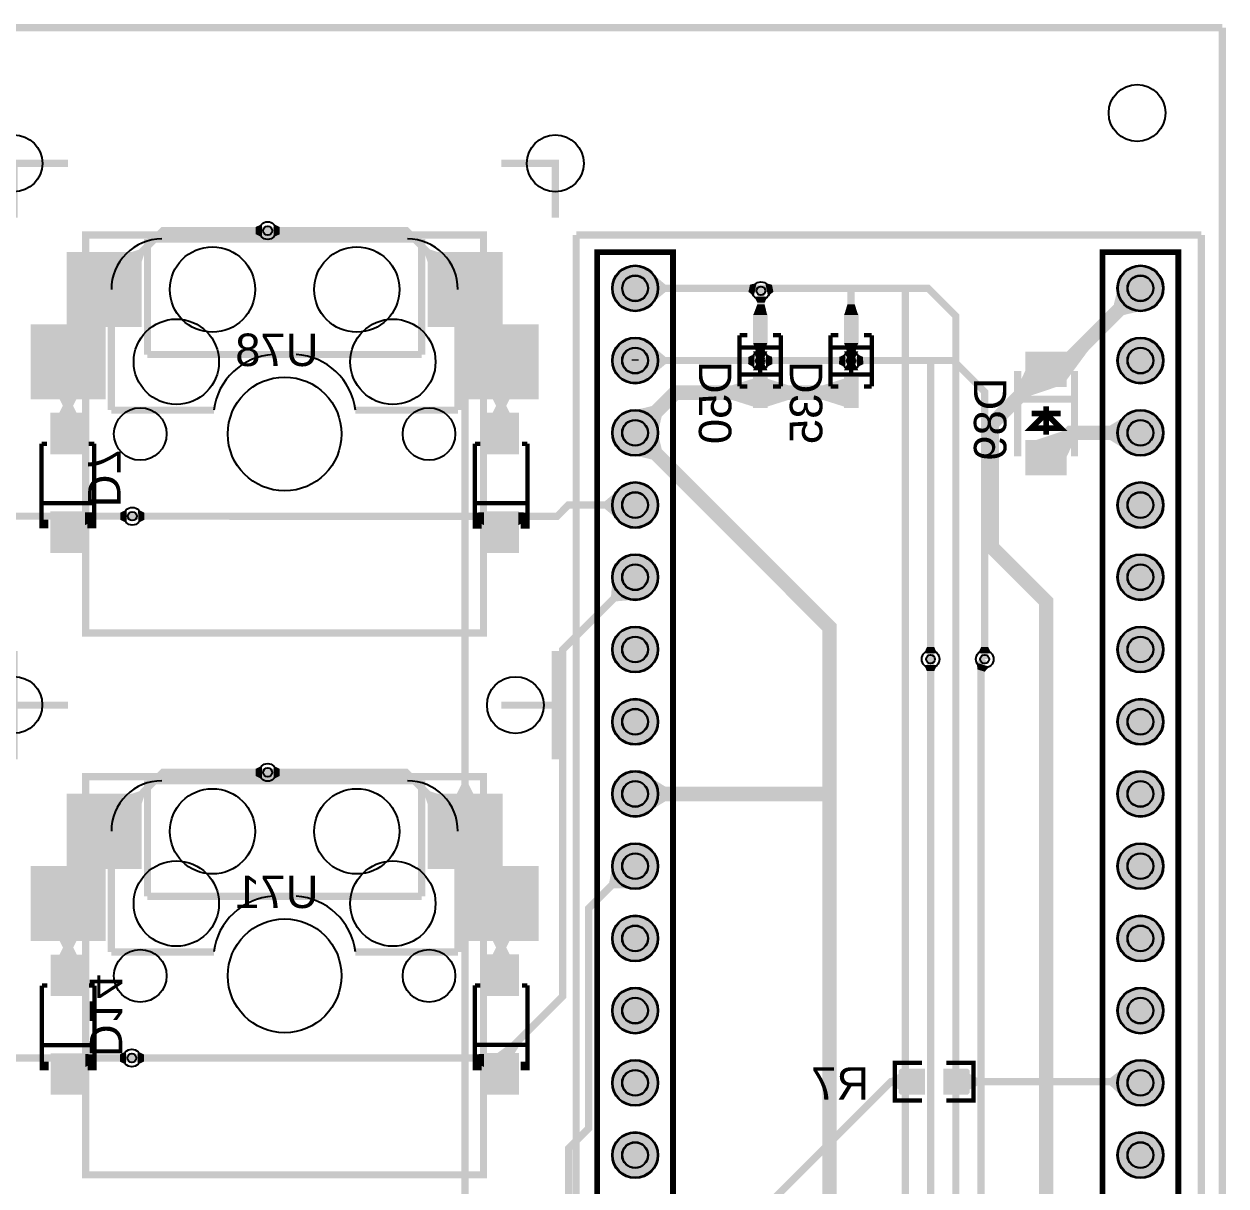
# Model space of a CAD drawing. Header units: millimetres. Extents: x 18 to 178, y 1 to 150.
# Drawn here: x 133.71 to 176, y 108.09 to 148.95 of the extents above; entities that cross this region are included whole.
import ezdxf

# ---------------------------------------------------------------- set-up
doc = ezdxf.new("R2010")
doc.units = ezdxf.units.MM
for name, color, linetype, true_color in [('BoardOutLine', 7, 'Continuous', 0xff00ff), ('BottomLayer', 7, 'Continuous', 0x0000ff), ('BottomPasteMaskLayer', 7, 'Continuous', 0x800000), ('BottomSilkLayer', 7, 'Continuous', 0x66cc33), ('BottomSolderMaskLayer', 7, 'Continuous', 0xaa00ff), ('Document', 7, 'Continuous', 0xffffff), ('Hole', 7, 'Continuous', 0x222222), ('Multi-Layer', 7, 'Continuous', 0xc0c0c0), ('TopLayer', 7, 'Continuous', 0xff0000), ('TopPasteMaskLayer', 7, 'Continuous', 0x808080), ('TopSilkLayer', 7, 'Continuous', 0xffcc00), ('TopSolderMaskLayer', 7, 'Continuous', 0x800080)]:
    doc.layers.add(name, color=color, linetype=linetype, true_color=true_color)
doc.styles.get("Standard").update_dxf_attribs({"font": 'arial.ttf'})

msp = doc.modelspace()

# ---------------------------------------------------------------- hatches: boundary and pattern name
at = {"layer": 'BottomLayer'}
for points in [[(142.489, 141.92), (142.487, 141.455), (142.705, 141.56), (142.705, 141.814)], [(147.959, 140.435), (148.405, 140.887), (148.003, 141.021), (147.824, 140.841)], [(150.499, 138.347), (147.958, 138.347), (147.958, 140.887), (150.499, 140.887)], [(172.206, 139.708), (173.041, 138.873), (172.413, 138.721), (172.054, 139.08)], [(159.407, 139.368), (159.872, 139.368), (159.766, 139.151), (159.512, 139.151)], [(159.859, 138.719), (159.369, 138.719), (159.512, 139.101), (159.766, 139.101)], [(159.369, 137.734), (159.859, 137.734), (159.859, 138.719), (159.369, 138.719)], [(162.569, 137.734), (163.059, 137.734), (163.059, 138.719), (162.569, 138.719)], [(136.528, 135.807), (133.988, 135.807), (133.988, 138.347), (136.528, 138.347)], [(149.545, 138.347), (148.91, 138.347), (149.101, 137.966), (149.355, 137.966)], [(170.372, 136.405), (170.372, 137.405), (171.134, 138.161), (171.134, 137.442)], [(155.733, 136.529), (155.732, 137.71), (156.283, 137.247), (156.284, 136.993)], [(162.569, 137.734), (163.059, 137.734), (162.941, 137.353), (162.687, 137.353)], [(162.582, 137.315), (163.047, 137.315), (162.941, 137.532), (162.687, 137.532)], [(159.415, 137.347), (159.403, 136.882), (159.189, 136.993), (159.195, 137.247)], [(159.824, 136.882), (159.813, 137.347), (160.033, 137.247), (160.039, 136.993)], [(162.615, 137.347), (162.604, 136.882), (162.389, 136.993), (162.395, 137.247)], [(163.025, 136.882), (163.014, 137.347), (163.233, 137.247), (163.239, 136.993)], [(168.972, 137.405), (168.972, 136.205), (170.372, 136.205), (170.372, 137.405)], [(159.369, 135.499), (159.369, 136.484), (158.607, 136.246), (158.607, 135.738)], [(159.369, 136.484), (159.859, 136.484), (159.859, 135.499), (159.369, 135.499)], [(159.859, 136.484), (159.859, 135.499), (160.621, 135.738), (160.621, 136.246)], [(162.569, 135.499), (162.569, 136.484), (161.807, 136.246), (161.807, 135.738)], [(162.569, 136.484), (163.059, 136.484), (163.059, 135.499), (162.569, 135.499)], [(135.573, 135.807), (134.938, 135.807), (135.128, 135.426), (135.382, 135.426)], [(135.572, 135.254), (134.937, 135.254), (135.128, 135.635), (135.382, 135.635)], [(155.162, 135.365), (155.997, 134.53), (156.149, 135.157), (155.79, 135.516)], [(135.853, 133.854), (135.853, 135.254), (134.653, 135.254), (134.653, 133.854)], [(172.471, 133.988), (172.471, 135.169), (171.92, 134.833), (171.92, 134.325)], [(169.266, 134.305), (170.372, 133.681), (170.698, 134.372), (170.239, 134.631)], [(168.972, 134.305), (168.972, 133.105), (170.372, 133.105), (170.372, 134.305)], [(135.853, 130.384), (135.853, 131.784), (134.653, 131.784), (134.653, 130.384)], [(135.853, 131.328), (135.853, 131.784), (136.234, 131.773), (136.234, 131.519)], [(137.316, 131.878), (137.315, 131.413), (137.098, 131.519), (137.099, 131.773)], [(165.376, 126.824), (165.841, 126.824), (165.735, 127.041), (165.481, 127.041)], [(167.281, 126.824), (167.746, 126.824), (167.64, 127.041), (167.386, 127.041)], [(142.488, 122.869), (142.488, 122.404), (142.705, 122.51), (142.705, 122.764)], [(147.959, 121.382), (148.404, 121.834), (148.002, 121.969), (147.824, 121.788)], [(150.499, 119.294), (147.958, 119.294), (147.958, 121.834), (150.499, 121.834)], [(148.91, 121.834), (149.545, 121.834), (149.355, 122.215), (149.101, 122.215)], [(136.528, 116.754), (133.988, 116.754), (133.988, 119.294), (136.528, 119.294)], [(149.545, 119.294), (148.91, 119.294), (149.101, 118.913), (149.355, 118.913)], [(135.577, 116.754), (134.942, 116.754), (135.133, 116.373), (135.387, 116.373)], [(135.578, 116.202), (134.943, 116.202), (135.133, 116.583), (135.387, 116.583)], [(135.863, 114.802), (135.863, 116.202), (134.663, 116.202), (134.663, 114.802)], [(135.863, 111.332), (135.863, 112.732), (134.663, 112.732), (134.663, 111.332)], [(135.863, 112.276), (135.863, 112.732), (136.244, 112.72), (136.244, 112.466)], [(137.3, 112.361), (137.299, 112.826), (137.082, 112.72), (137.083, 112.466)], [(164.579, 112.078), (164.579, 111.443), (164.211, 111.633), (164.211, 111.887)], [(165.385, 111.328), (165.385, 112.192), (164.579, 112.192), (164.579, 111.328)], [(166.085, 111.328), (166.085, 112.192), (166.892, 112.192), (166.892, 111.328)], [(166.892, 112.078), (166.892, 111.443), (167.273, 111.633), (167.273, 111.887)], [(172.494, 112.329), (172.448, 111.149), (171.915, 111.633), (171.925, 111.887)]]:
    msp.add_hatch(color=256, dxfattribs=at).paths.add_polyline_path(points)
at = {"layer": 'BottomPasteMaskLayer'}
for points in [[(150.499, 138.347), (147.958, 138.347), (147.958, 140.887), (150.499, 140.887)], [(159.369, 137.734), (159.859, 137.734), (159.859, 138.719), (159.369, 138.719)], [(162.569, 137.734), (163.059, 137.734), (163.059, 138.719), (162.569, 138.719)], [(136.528, 135.807), (133.988, 135.807), (133.988, 138.347), (136.528, 138.347)], [(168.972, 137.405), (168.972, 136.205), (170.372, 136.205), (170.372, 137.405)], [(159.369, 136.484), (159.859, 136.484), (159.859, 135.499), (159.369, 135.499)], [(162.569, 136.484), (163.059, 136.484), (163.059, 135.499), (162.569, 135.499)], [(135.853, 133.854), (135.853, 135.254), (134.653, 135.254), (134.653, 133.854)], [(168.972, 134.305), (168.972, 133.105), (170.372, 133.105), (170.372, 134.305)], [(135.853, 130.384), (135.853, 131.784), (134.653, 131.784), (134.653, 130.384)], [(150.499, 119.294), (147.958, 119.294), (147.958, 121.834), (150.499, 121.834)], [(136.528, 116.754), (133.988, 116.754), (133.988, 119.294), (136.528, 119.294)], [(135.863, 114.802), (135.863, 116.202), (134.663, 116.202), (134.663, 114.802)], [(135.863, 111.332), (135.863, 112.732), (134.663, 112.732), (134.663, 111.332)], [(164.54, 112.21), (165.34, 112.21), (165.39, 112.16), (165.39, 111.932), (165.02, 111.932), (165.02, 111.602), (165.39, 111.602), (165.39, 111.36), (165.34, 111.31), (164.54, 111.31), (164.49, 111.36), (164.49, 112.16)], [(166.93, 111.31), (166.13, 111.31), (166.08, 111.36), (166.08, 111.588), (166.45, 111.588), (166.45, 111.918), (166.08, 111.918), (166.08, 112.16), (166.13, 112.21), (166.93, 112.21), (166.98, 112.16), (166.98, 111.36)]]:
    msp.add_hatch(color=256, dxfattribs=at).paths.add_polyline_path(points)
at = {"layer": 'BottomSilkLayer'}
for points in [[(134.25, 131.519), (134.57, 131.519), (134.57, 131.215), (134.25, 131.215)], [(136.255, 131.519), (135.935, 131.519), (135.935, 131.215), (136.255, 131.215)], [(134.26, 112.467), (134.58, 112.467), (134.58, 112.162), (134.26, 112.162)], [(136.265, 112.467), (135.945, 112.467), (135.945, 112.162), (136.265, 112.162)]]:
    msp.add_hatch(color=256, dxfattribs=at).paths.add_polyline_path(points)
at = {"layer": 'BottomSolderMaskLayer'}
for points in [[(150.549, 138.296), (147.908, 138.296), (147.908, 140.937), (150.549, 140.937)], [(154.399, 139.659, 1), (156.024, 139.659, 1)], [(172.179, 139.659, 1), (173.804, 139.659, 1)], [(159.356, 137.683), (159.872, 137.683), (159.872, 138.771), (159.356, 138.771)], [(162.557, 137.683), (163.072, 137.683), (163.072, 138.771), (162.557, 138.771)], [(136.579, 135.756), (133.938, 135.756), (133.938, 138.397), (136.579, 138.397)], [(154.399, 137.119, 1), (156.024, 137.119, 1)], [(172.179, 137.119, 1), (173.804, 137.119, 1)], [(168.943, 137.427), (168.943, 136.184), (170.402, 136.184), (170.402, 137.427)], [(159.356, 136.536), (159.872, 136.536), (159.872, 135.448), (159.356, 135.448)], [(162.557, 136.536), (163.072, 136.536), (163.072, 135.448), (162.557, 135.448)], [(154.399, 134.579, 1), (156.024, 134.579, 1)], [(172.179, 134.579, 1), (173.804, 134.579, 1)], [(135.875, 133.825), (135.875, 135.284), (134.631, 135.284), (134.631, 133.825)], [(168.943, 134.327), (168.943, 133.083), (170.402, 133.083), (170.402, 134.327)], [(154.399, 132.039, 1), (156.024, 132.039, 1)], [(172.179, 132.039, 1), (173.804, 132.039, 1)], [(135.875, 130.355), (135.875, 131.814), (134.631, 131.814), (134.631, 130.355)], [(154.399, 129.499, 1), (156.024, 129.499, 1)], [(172.179, 129.499, 1), (173.804, 129.499, 1)], [(154.399, 126.959, 1), (156.024, 126.959, 1)], [(172.179, 126.959, 1), (173.804, 126.959, 1)], [(154.399, 124.419, 1), (156.024, 124.419, 1)], [(172.179, 124.419, 1), (173.804, 124.419, 1)], [(154.399, 121.879, 1), (156.024, 121.879, 1)], [(172.179, 121.879, 1), (173.804, 121.879, 1)], [(150.549, 119.244), (147.908, 119.244), (147.908, 121.885), (150.549, 121.885)], [(154.399, 119.339, 1), (156.024, 119.339, 1)], [(172.179, 119.339, 1), (173.804, 119.339, 1)], [(136.579, 116.704), (133.938, 116.704), (133.938, 119.345), (136.579, 119.345)], [(154.399, 116.799, 1), (156.024, 116.799, 1)], [(172.179, 116.799, 1), (173.804, 116.799, 1)], [(135.885, 114.772), (135.885, 116.231), (134.641, 116.231), (134.641, 114.772)], [(154.399, 114.259, 1), (156.024, 114.259, 1)], [(172.179, 114.259, 1), (173.804, 114.259, 1)], [(135.885, 111.302), (135.885, 112.762), (134.641, 112.762), (134.641, 111.302)], [(154.399, 111.719, 1), (156.024, 111.719, 1)], [(172.179, 111.719, 1), (173.804, 111.719, 1)], [(165.411, 111.303), (165.411, 112.218), (164.553, 112.218), (164.553, 111.303)], [(166.06, 111.303), (166.06, 112.218), (166.917, 112.218), (166.917, 111.303)], [(154.399, 109.179, 1), (156.024, 109.179, 1)], [(172.179, 109.179, 1), (173.804, 109.179, 1)]]:
    msp.add_hatch(color=256, dxfattribs=at).paths.add_polyline_path(points)
at = {"layer": 'Document'}
for points in [[(159.36, 137.363), (159.868, 137.363), (159.614, 137.109)], [(159.868, 137.363), (159.36, 137.363), (159.614, 137.109)], [(159.868, 136.855), (159.36, 136.855), (159.614, 137.109)], [(159.36, 136.855), (159.868, 136.855), (159.614, 137.109)], [(162.56, 137.363), (163.068, 137.363), (162.814, 137.109)], [(163.068, 137.363), (162.56, 137.363), (162.814, 137.109)], [(163.068, 136.855), (162.56, 136.855), (162.814, 137.109)], [(162.56, 136.855), (163.068, 136.855), (162.814, 137.109)], [(169.597, 137.13), (169.597, 136.43), (169.747, 136.43), (169.747, 137.18), (169.597, 137.18)], [(169.747, 137.13), (169.747, 136.43), (169.597, 136.43), (169.597, 137.18), (169.747, 137.18)], [(134.869, 134.566), (134.869, 134.374), (135.637, 134.374), (135.637, 134.566)], [(135.349, 134.854), (135.157, 134.854), (135.157, 134.086), (135.349, 134.086)], [(150.882, 134.564), (150.882, 134.372), (150.114, 134.372), (150.114, 134.564)], [(150.402, 134.852), (150.594, 134.852), (150.594, 134.084), (150.402, 134.084)], [(169.597, 134.08), (169.597, 133.78), (169.297, 133.78), (169.297, 133.63), (169.547, 133.63), (169.597, 133.63), (169.597, 133.58), (169.597, 133.33), (169.747, 133.33), (169.747, 133.63), (170.047, 133.63), (170.047, 133.78), (169.747, 133.78), (169.747, 134.08)], [(169.747, 134.08), (169.747, 133.78), (170.047, 133.78), (170.047, 133.63), (169.797, 133.63), (169.747, 133.63), (169.747, 133.58), (169.747, 133.33), (169.597, 133.33), (169.597, 133.63), (169.297, 133.63), (169.297, 133.78), (169.597, 133.78), (169.597, 134.08)], [(135.38, 130.787), (135.188, 130.787), (135.188, 131.555), (135.38, 131.555)], [(150.371, 130.785), (150.563, 130.785), (150.563, 131.553), (150.371, 131.553)], [(134.879, 115.514), (134.879, 115.322), (135.647, 115.322), (135.647, 115.514)], [(135.359, 115.802), (135.167, 115.802), (135.167, 115.034), (135.359, 115.034)], [(150.882, 115.516), (150.882, 115.324), (150.114, 115.324), (150.114, 115.516)], [(150.402, 115.804), (150.594, 115.804), (150.594, 115.036), (150.402, 115.036)], [(135.39, 111.735), (135.198, 111.735), (135.198, 112.503), (135.39, 112.503)], [(150.371, 111.737), (150.563, 111.737), (150.563, 112.505), (150.371, 112.505)]]:
    msp.add_hatch(color=256, dxfattribs=at).paths.add_polyline_path(points)
at = {"layer": 'Multi-Layer'}
for points in [[(154.424, 139.659, 1), (155.999, 139.659, 1)], [(172.204, 139.659, 1), (173.779, 139.659, 1)], [(154.424, 137.119, 1), (155.999, 137.119, 1)], [(172.204, 137.119, 1), (173.779, 137.119, 1)], [(154.424, 134.579, 1), (155.999, 134.579, 1)], [(172.204, 134.579, 1), (173.779, 134.579, 1)], [(154.424, 132.039, 1), (155.999, 132.039, 1)], [(172.204, 132.039, 1), (173.779, 132.039, 1)], [(154.424, 129.499, 1), (155.999, 129.499, 1)], [(172.204, 129.499, 1), (173.779, 129.499, 1)], [(154.424, 126.959, 1), (155.999, 126.959, 1)], [(172.204, 126.959, 1), (173.779, 126.959, 1)], [(154.424, 124.419, 1), (155.999, 124.419, 1)], [(172.204, 124.419, 1), (173.779, 124.419, 1)], [(154.424, 121.879, 1), (155.999, 121.879, 1)], [(172.204, 121.879, 1), (173.779, 121.879, 1)], [(154.424, 119.339, 1), (155.999, 119.339, 1)], [(172.204, 119.339, 1), (173.779, 119.339, 1)], [(154.424, 116.799, 1), (155.999, 116.799, 1)], [(172.204, 116.799, 1), (173.779, 116.799, 1)], [(154.424, 114.259, 1), (155.999, 114.259, 1)], [(172.204, 114.259, 1), (173.779, 114.259, 1)], [(154.424, 111.719, 1), (155.999, 111.719, 1)], [(172.204, 111.719, 1), (173.779, 111.719, 1)], [(154.424, 109.179, 1), (155.999, 109.179, 1)], [(172.204, 109.179, 1), (173.779, 109.179, 1)]]:
    msp.add_hatch(color=256, dxfattribs=at).paths.add_polyline_path(points)
at = {"layer": 'TopLayer'}
for points in [[(142.078, 141.455), (142.077, 141.92), (141.861, 141.814), (141.861, 141.56)], [(135.258, 138.347), (137.798, 138.347), (137.798, 140.887), (135.258, 140.887)], [(137.352, 140.887), (137.799, 140.435), (137.933, 140.841), (137.755, 141.021)], [(155.733, 139.069), (155.732, 140.25), (156.283, 139.787), (156.284, 139.533)], [(159.486, 139.843), (159.391, 139.388), (159.2, 139.533), (159.253, 139.787)], [(159.888, 139.388), (159.792, 139.843), (160.026, 139.787), (160.079, 139.533)], [(172.206, 139.708), (173.041, 138.873), (172.413, 138.721), (172.054, 139.08)], [(159.859, 137.734), (159.369, 137.734), (159.369, 138.719), (159.859, 138.719)], [(162.569, 138.719), (163.059, 138.719), (162.938, 139.101), (162.684, 139.101)], [(163.059, 137.734), (162.569, 137.734), (162.569, 138.719), (163.059, 138.719)], [(149.228, 135.807), (151.769, 135.807), (151.769, 138.347), (149.228, 138.347)], [(170.372, 137.405), (170.372, 136.405), (171.134, 137.442), (171.134, 138.161)], [(159.859, 137.734), (159.369, 137.734), (159.487, 137.353), (159.741, 137.353)], [(159.381, 137.315), (159.846, 137.315), (159.741, 137.532), (159.487, 137.532)], [(170.372, 137.405), (170.372, 136.205), (168.972, 136.205), (168.972, 137.405)], [(170.079, 136.205), (168.972, 136.828), (168.646, 136.137), (169.106, 135.879)], [(159.369, 136.484), (159.369, 135.499), (158.607, 135.738), (158.607, 136.246)], [(159.859, 136.484), (159.369, 136.484), (159.369, 135.499), (159.859, 135.499)], [(159.859, 135.499), (159.859, 136.484), (160.621, 136.246), (160.621, 135.738)], [(162.569, 136.484), (162.569, 135.499), (161.807, 135.738), (161.807, 136.246)], [(163.059, 136.484), (162.569, 136.484), (162.569, 135.499), (163.059, 135.499)], [(150.18, 135.807), (150.815, 135.807), (150.625, 135.426), (150.371, 135.426)], [(150.18, 135.252), (150.815, 135.252), (150.625, 135.633), (150.371, 135.633)], [(155.162, 135.365), (155.997, 134.53), (156.149, 135.157), (155.79, 135.516)], [(149.898, 133.852), (149.898, 135.252), (151.098, 135.252), (151.098, 133.852)], [(172.471, 133.988), (172.471, 135.169), (171.92, 134.833), (171.92, 134.325)], [(155.162, 133.793), (155.997, 134.628), (156.149, 134), (155.79, 133.641)], [(169.266, 134.305), (170.372, 133.681), (170.698, 134.372), (170.239, 134.631)], [(170.372, 134.305), (170.372, 133.105), (168.972, 133.105), (168.972, 134.305)], [(154.691, 132.63), (154.69, 131.449), (154.139, 131.913), (154.14, 132.167)], [(137.316, 131.878), (137.315, 131.413), (137.098, 131.519), (137.099, 131.773)], [(137.726, 131.413), (137.725, 131.878), (137.942, 131.773), (137.943, 131.519)], [(149.898, 131.326), (149.898, 131.782), (149.517, 131.771), (149.517, 131.517)], [(149.898, 130.382), (149.898, 131.782), (151.098, 131.782), (151.098, 130.382)], [(151.098, 131.782), (151.098, 131.326), (151.479, 131.516), (151.479, 131.77)], [(154.426, 129.548), (155.261, 128.713), (154.543, 128.651), (154.364, 128.831)], [(167.673, 126.354), (167.23, 126.494), (167.259, 126.257), (167.513, 126.177)], [(165.376, 126.414), (165.841, 126.414), (165.735, 126.197), (165.481, 126.197)], [(142.078, 122.404), (142.077, 122.869), (141.861, 122.764), (141.861, 122.51)], [(155.732, 121.288), (155.732, 122.469), (156.284, 122.133), (156.284, 121.625)], [(135.258, 119.294), (137.798, 119.294), (137.798, 121.834), (135.258, 121.834)], [(137.349, 121.834), (137.799, 121.386), (137.933, 121.79), (137.753, 121.969)], [(149.228, 116.754), (151.769, 116.754), (151.769, 119.294), (149.228, 119.294)], [(155.18, 118.552), (154.435, 119.468), (154.299, 118.761), (154.46, 118.563)], [(150.18, 116.754), (150.815, 116.754), (150.625, 116.373), (150.371, 116.373)], [(150.18, 116.204), (150.815, 116.204), (150.625, 116.585), (150.371, 116.585)], [(149.898, 114.804), (149.898, 116.204), (151.098, 116.204), (151.098, 114.804)], [(150.319, 112.734), (150.954, 112.734), (151.197, 113.115), (150.838, 113.115)], [(137.3, 112.361), (137.299, 112.826), (137.082, 112.72), (137.083, 112.466)], [(137.71, 112.826), (137.709, 112.361), (137.926, 112.466), (137.927, 112.72)], [(149.898, 112.278), (149.898, 112.734), (149.517, 112.723), (149.517, 112.469)], [(149.898, 111.334), (149.898, 112.734), (151.098, 112.734), (151.098, 111.334)]]:
    msp.add_hatch(color=256, dxfattribs=at).paths.add_polyline_path(points)
at = {"layer": 'TopPasteMaskLayer'}
for points in [[(135.258, 138.347), (137.798, 138.347), (137.798, 140.887), (135.258, 140.887)], [(159.859, 137.734), (159.369, 137.734), (159.369, 138.719), (159.859, 138.719)], [(163.059, 137.734), (162.569, 137.734), (162.569, 138.719), (163.059, 138.719)], [(149.228, 135.807), (151.769, 135.807), (151.769, 138.347), (149.228, 138.347)], [(170.372, 137.405), (170.372, 136.205), (168.972, 136.205), (168.972, 137.405)], [(159.859, 136.484), (159.369, 136.484), (159.369, 135.499), (159.859, 135.499)], [(163.059, 136.484), (162.569, 136.484), (162.569, 135.499), (163.059, 135.499)], [(149.898, 133.852), (149.898, 135.252), (151.098, 135.252), (151.098, 133.852)], [(170.372, 134.305), (170.372, 133.105), (168.972, 133.105), (168.972, 134.305)], [(149.898, 130.382), (149.898, 131.782), (151.098, 131.782), (151.098, 130.382)], [(135.258, 119.294), (137.798, 119.294), (137.798, 121.834), (135.258, 121.834)], [(149.228, 116.754), (151.769, 116.754), (151.769, 119.294), (149.228, 119.294)], [(149.898, 114.804), (149.898, 116.204), (151.098, 116.204), (151.098, 114.804)], [(149.898, 111.334), (149.898, 112.734), (151.098, 112.734), (151.098, 111.334)]]:
    msp.add_hatch(color=256, dxfattribs=at).paths.add_polyline_path(points)
at = {"layer": 'TopSilkLayer'}
for points in [[(149.495, 131.517), (149.815, 131.517), (149.815, 131.212), (149.495, 131.212)], [(151.5, 131.517), (151.18, 131.517), (151.18, 131.212), (151.5, 131.212)], [(149.495, 112.469), (149.815, 112.469), (149.815, 112.165), (149.495, 112.165)], [(151.5, 112.469), (151.18, 112.469), (151.18, 112.165), (151.5, 112.165)]]:
    msp.add_hatch(color=256, dxfattribs=at).paths.add_polyline_path(points)
at = {"layer": 'TopSolderMaskLayer'}
for points in [[(135.208, 138.296), (137.849, 138.296), (137.849, 140.937), (135.208, 140.937)], [(154.399, 139.659, 1), (156.024, 139.659, 1)], [(172.179, 139.659, 1), (173.804, 139.659, 1)], [(159.872, 137.683), (159.356, 137.683), (159.356, 138.771), (159.872, 138.771)], [(163.072, 137.683), (162.557, 137.683), (162.557, 138.771), (163.072, 138.771)], [(149.178, 135.756), (151.819, 135.756), (151.819, 138.397), (149.178, 138.397)], [(154.399, 137.119, 1), (156.024, 137.119, 1)], [(172.179, 137.119, 1), (173.804, 137.119, 1)], [(170.402, 137.427), (170.402, 136.184), (168.943, 136.184), (168.943, 137.427)], [(159.872, 136.536), (159.356, 136.536), (159.356, 135.448), (159.872, 135.448)], [(163.072, 136.536), (162.557, 136.536), (162.557, 135.448), (163.072, 135.448)], [(154.399, 134.579, 1), (156.024, 134.579, 1)], [(172.179, 134.579, 1), (173.804, 134.579, 1)], [(149.876, 133.822), (149.876, 135.281), (151.12, 135.281), (151.12, 133.822)], [(170.402, 134.327), (170.402, 133.083), (168.943, 133.083), (168.943, 134.327)], [(154.399, 132.039, 1), (156.024, 132.039, 1)], [(172.179, 132.039, 1), (173.804, 132.039, 1)], [(149.876, 130.352), (149.876, 131.812), (151.12, 131.812), (151.12, 130.352)], [(154.399, 129.499, 1), (156.024, 129.499, 1)], [(172.179, 129.499, 1), (173.804, 129.499, 1)], [(154.399, 126.959, 1), (156.024, 126.959, 1)], [(172.179, 126.959, 1), (173.804, 126.959, 1)], [(154.399, 124.419, 1), (156.024, 124.419, 1)], [(172.179, 124.419, 1), (173.804, 124.419, 1)], [(154.399, 121.879, 1), (156.024, 121.879, 1)], [(172.179, 121.879, 1), (173.804, 121.879, 1)], [(135.208, 119.244), (137.849, 119.244), (137.849, 121.885), (135.208, 121.885)], [(154.399, 119.339, 1), (156.024, 119.339, 1)], [(172.179, 119.339, 1), (173.804, 119.339, 1)], [(149.178, 116.704), (151.819, 116.704), (151.819, 119.345), (149.178, 119.345)], [(154.399, 116.799, 1), (156.024, 116.799, 1)], [(172.179, 116.799, 1), (173.804, 116.799, 1)], [(149.876, 114.775), (149.876, 116.234), (151.12, 116.234), (151.12, 114.775)], [(154.399, 114.259, 1), (156.024, 114.259, 1)], [(172.179, 114.259, 1), (173.804, 114.259, 1)], [(149.876, 111.305), (149.876, 112.764), (151.12, 112.764), (151.12, 111.305)], [(154.399, 111.719, 1), (156.024, 111.719, 1)], [(172.179, 111.719, 1), (173.804, 111.719, 1)], [(154.399, 109.179, 1), (156.024, 109.179, 1)], [(172.179, 109.179, 1), (173.804, 109.179, 1)]]:
    msp.add_hatch(color=256, dxfattribs=at).paths.add_polyline_path(points)

# ---------------------------------------------------------------- linework, layer by layer
at = {"layer": 'BoardOutLine', "const_width": 0.254}
for points in [[(175.875, 148.825), (76.203, 148.825)], [(175.875, 46.205), (175.875, 148.825)]]:
    msp.add_lwpolyline(points, dxfattribs=at)
at = {"layer": 'BottomLayer'}
for points, const_width in [([(149.228, 139.616), (147.158, 141.687), (142.283, 141.687)], 0.254), ([(149.228, 139.616), (149.228, 120.564)], 0.254), ([(159.614, 138.227), (159.639, 138.252), (159.639, 139.573)], 0.254), ([(172.992, 139.659), (170.138, 136.805), (169.672, 136.805)], 0.508), ([(162.814, 137.109), (162.814, 138.227)], 0.254), ([(135.258, 137.076), (135.253, 133.99)], 0.254), ([(155.212, 137.12), (166.411, 137.12), (167.513, 136.017), (167.513, 126.619)], 0.254), ([(165.578, 137.12), (165.608, 137.089), (165.608, 126.619)], 0.254), ([(155.212, 134.579), (156.625, 135.992), (162.814, 135.992)], 0.508), ([(169.672, 133.705), (170.546, 134.579), (172.992, 134.579)], 0.508), ([(135.253, 131.646), (137.521, 131.646)], 0.254), ([(149.228, 120.564), (147.155, 122.637), (142.283, 122.637)], 0.254), ([(149.228, 120.564), (149.228, 101.516)], 0.254), ([(135.258, 118.024), (135.263, 114.94)], 0.254), ([(135.263, 112.593), (137.503, 112.593)], 0.254), ([(164.981, 111.76), (164.211, 111.76), (157.734, 105.283), (157.734, 88.082), (155.38, 85.728), (155.38, 75.011), (153, 72.629)], 0.254), ([(172.992, 111.719), (172.95, 111.76), (166.489, 111.76)], 0.254)]:
    msp.add_lwpolyline(points, dxfattribs=dict(at, const_width=const_width))
at = {"layer": 'BottomSilkLayer'}
for points, const_width in [([(158.888, 136.208), (158.888, 138.011)], 0.152), ([(158.888, 138.011), (159.166, 138.011)], 0.152), ([(160.34, 138.011), (160.062, 138.011)], 0.152), ([(160.34, 136.208), (160.34, 138.011)], 0.152), ([(162.088, 136.208), (162.088, 138.011)], 0.152), ([(162.088, 138.011), (162.366, 138.011)], 0.152), ([(163.541, 138.011), (163.263, 138.011)], 0.152), ([(163.541, 136.208), (163.541, 138.011)], 0.152), ([(160.34, 137.576), (158.888, 137.576)], 0.152), ([(159.614, 137.576), (159.611, 136.626)], 0.154), ([(163.541, 137.576), (162.088, 137.576)], 0.152), ([(162.814, 137.576), (162.812, 136.626)], 0.154), ([(159.614, 137.236), (159.614, 137.106), (159.487, 136.855), (159.741, 136.855), (159.741, 136.855), (159.617, 137.107)], 0.154), ([(159.614, 136.982), (159.614, 137.113), (159.741, 137.363), (159.487, 137.363), (159.487, 137.363), (159.611, 137.112)], 0.154), ([(159.487, 137.109), (159.741, 137.109)], 0.154), ([(162.814, 137.236), (162.814, 137.106), (162.687, 136.855), (162.941, 136.855), (162.941, 136.855), (162.817, 137.107)], 0.154), ([(162.814, 136.982), (162.814, 137.113), (162.941, 137.363), (162.687, 137.363), (162.687, 137.363), (162.811, 137.112)], 0.154), ([(162.687, 137.109), (162.941, 137.109)], 0.154), ([(160.34, 136.626), (158.888, 136.626)], 0.152), ([(163.541, 136.626), (162.088, 136.626)], 0.152), ([(168.672, 136.755), (168.672, 133.755)], 0.254), ([(170.672, 136.755), (170.672, 133.755)], 0.254), ([(158.888, 136.208), (159.166, 136.208)], 0.152), ([(160.34, 136.208), (160.062, 136.208)], 0.152), ([(162.088, 136.208), (162.366, 136.208)], 0.152), ([(163.541, 136.208), (163.263, 136.208)], 0.152), ([(168.672, 135.761), (170.672, 135.761)], 0.254), ([(169.164, 135.255), (170.18, 135.255)], 0.2), ([(169.672, 135.509), (169.672, 134.509)], 0.2), ([(134.326, 131.443), (134.326, 134.196)], 0.152), ([(134.326, 134.196), (134.52, 134.196)], 0.152), ([(136.179, 134.196), (135.986, 134.196)], 0.152), ([(136.179, 131.443), (136.179, 134.196)], 0.152), ([(136.129, 132.103), (134.377, 132.103)], 0.152), ([(134.337, 112.391), (134.337, 115.143)], 0.152), ([(134.337, 115.143), (134.53, 115.143)], 0.152), ([(136.189, 115.143), (135.996, 115.143)], 0.152), ([(136.189, 112.391), (136.189, 115.143)], 0.152), ([(136.139, 113.05), (134.387, 113.05)], 0.152), ([(165.309, 111.1), (164.35, 111.1), (164.35, 112.421), (165.309, 112.421)], 0.152), ([(166.162, 111.1), (167.12, 111.1), (167.12, 112.421), (166.162, 112.421)], 0.152)]:
    msp.add_lwpolyline(points, dxfattribs=dict(at, const_width=const_width))
at = {"layer": 'BottomSilkLayer', "const_width": 0.2}
msp.add_lwpolyline([(169.672, 135.255), (169.164, 134.747), (170.18, 134.747), (169.672, 135.255)], close=True, dxfattribs=at)
at = {"layer": 'BottomSolderMaskLayer'}
for centre, radius in [((155.212, 139.659), 0.813), ((172.992, 139.659), 0.813), ((155.212, 139.659), 0.459), ((172.992, 139.659), 0.459), ((155.212, 137.119), 0.813), ((172.992, 137.119), 0.813), ((155.211, 137.119), 0.459), ((172.992, 137.119), 0.459), ((155.212, 134.579), 0.813), ((172.992, 134.579), 0.813), ((155.211, 134.579), 0.459), ((172.992, 134.579), 0.459), ((155.212, 132.039), 0.813), ((172.992, 132.039), 0.813), ((155.211, 132.039), 0.459), ((172.992, 132.039), 0.459), ((155.212, 129.499), 0.813), ((172.992, 129.499), 0.813), ((155.211, 129.499), 0.459), ((172.992, 129.499), 0.459), ((155.212, 126.959), 0.813), ((172.992, 126.959), 0.813), ((155.211, 126.959), 0.459), ((172.992, 126.959), 0.459), ((155.212, 124.419), 0.813), ((172.992, 124.419), 0.813), ((155.211, 124.419), 0.459), ((172.992, 124.419), 0.459), ((155.212, 121.879), 0.813), ((172.992, 121.879), 0.813), ((155.211, 121.879), 0.459), ((172.992, 121.879), 0.459), ((155.212, 119.339), 0.813), ((172.992, 119.339), 0.813), ((155.211, 119.339), 0.459), ((172.992, 119.339), 0.459), ((155.212, 116.799), 0.813), ((172.992, 116.799), 0.813), ((155.211, 116.799), 0.459), ((172.992, 116.799), 0.459), ((155.212, 114.259), 0.813), ((172.992, 114.259), 0.813), ((155.211, 114.259), 0.459), ((172.992, 114.259), 0.459), ((155.212, 111.719), 0.813), ((172.992, 111.719), 0.813), ((155.211, 111.719), 0.459), ((172.992, 111.719), 0.459), ((155.212, 109.179), 0.813), ((172.992, 109.179), 0.813), ((155.211, 109.179), 0.459), ((172.992, 109.179), 0.459)]:
    msp.add_circle(centre, radius, dxfattribs=at)
at = {"layer": 'Document', "const_width": 0.254}
for points in [[(135.258, 144.052), (133.353, 144.052), (133.353, 142.147)], [(133.353, 142.147), (133.353, 144.052), (135.258, 144.052)], [(152.404, 142.147), (152.404, 144.052), (150.499, 144.052)], [(150.499, 144.052), (152.404, 144.052), (152.404, 142.147)], [(135.879, 127.536), (135.879, 141.535), (149.878, 141.535)], [(149.878, 141.535), (149.878, 127.536), (135.879, 127.536)], [(147.196, 141.395), (138.052, 141.395)], [(138.052, 137.331), (138.052, 141.395)], [(138.56, 141.395), (147.704, 141.395)], [(147.704, 137.331), (147.704, 141.395)], [(153.139, 141.535), (153.139, 89.535), (175.139, 89.535)], [(153.139, 141.535), (175.139, 141.535)], [(175.139, 89.535), (175.139, 141.535)], [(175.139, 89.535), (175.139, 141.535)], [(136.782, 135.375), (136.782, 139.617)], [(148.974, 135.375), (148.974, 139.617)], [(138.052, 137.331), (143.285, 137.331)], [(147.704, 137.331), (142.472, 137.331)], [(140.389, 135.375), (136.782, 135.375)], [(145.368, 135.375), (148.974, 135.375)], [(133.353, 126.907), (133.353, 125.002), (135.258, 125.002)], [(135.258, 125.002), (133.353, 125.002), (133.353, 126.907)], [(150.499, 125.002), (152.404, 125.002), (152.404, 126.907)], [(152.404, 126.907), (152.404, 125.002), (150.499, 125.002)], [(135.258, 125), (133.353, 125), (133.353, 123.095)], [(133.353, 123.095), (133.353, 125), (135.258, 125)], [(152.404, 123.095), (152.404, 125), (150.499, 125)], [(150.499, 125), (152.404, 125), (152.404, 123.095)], [(147.196, 122.342), (138.052, 122.342)], [(138.052, 118.278), (138.052, 122.342)], [(138.56, 122.342), (147.704, 122.342)], [(147.704, 118.278), (147.704, 122.342)], [(136.782, 116.323), (136.782, 120.564)], [(148.974, 116.323), (148.974, 120.564)], [(138.052, 118.278), (143.285, 118.278)], [(147.704, 118.278), (142.472, 118.278)], [(140.389, 116.323), (136.782, 116.323)], [(145.368, 116.323), (148.974, 116.323)]]:
    msp.add_lwpolyline(points, dxfattribs=at)
for points in [[(149.878, 141.537), (135.878, 141.537), (135.878, 127.537), (149.878, 127.537), (149.878, 141.537)], [(135.878, 141.537), (149.878, 141.537), (149.878, 127.537), (135.878, 127.537), (135.878, 141.537)], [(149.878, 122.484), (135.878, 122.484), (135.878, 108.484), (149.878, 108.484), (149.878, 122.484)], [(135.878, 122.484), (149.878, 122.484), (149.878, 108.484), (135.878, 108.484), (135.878, 122.484)], [(135.879, 122.485), (149.878, 122.485), (149.878, 108.486), (135.879, 108.486), (135.879, 122.485)]]:
    msp.add_lwpolyline(points, close=True, dxfattribs=at)
at = {"layer": 'Document'}
for centre, radius, start, end in [((138.552, 139.625), 1.769, 89.7213, 180.2787), ((147.205, 139.625), 1.769, 359.7213, 90), ((142.593, 135.115), 2.219, 93.1216, 173.2761), ((143.164, 135.115), 2.219, 6.7239, 86.8784), ((138.552, 120.573), 1.769, 89.7213, 180.2787), ((147.205, 120.573), 1.769, 359.7213, 90), ((142.593, 116.063), 2.219, 93.1216, 173.2761), ((143.164, 116.063), 2.219, 6.7239, 86.8784)]:
    msp.add_arc(centre, radius, start, end, dxfattribs=at)
at = {"layer": 'Hole'}
for centre in [(142.283, 141.688), (159.639, 139.573), (159.614, 137.109), (162.814, 137.109), (137.52, 131.645), (165.608, 126.619), (167.513, 126.619), (142.283, 122.637), (137.504, 112.594)]:
    msp.add_circle(centre, 0.155, dxfattribs=at)
at = {"layer": 'Multi-Layer'}
for centre, radius in [((172.875, 145.825), 1), ((133.354, 144.053), 1), ((152.404, 144.053), 1), ((142.283, 141.688), 0.31), ((140.339, 139.617), 1.5), ((145.419, 139.617), 1.5), ((155.212, 139.659), 0.787), ((172.992, 139.659), 0.787), ((155.212, 139.659), 0.445), ((172.992, 139.659), 0.445), ((159.639, 139.573), 0.31), ((139.069, 137.077), 1.5), ((146.689, 137.077), 1.5), ((155.212, 137.119), 0.787), ((172.992, 137.119), 0.787), ((155.211, 137.119), 0.445), ((172.992, 137.119), 0.445), ((159.614, 137.109), 0.31), ((162.814, 137.109), 0.31), ((142.879, 134.537), 2), ((142.879, 134.537), 2), ((137.799, 134.537), 0.925), ((137.799, 134.537), 0.925), ((147.959, 134.537), 0.925), ((147.959, 134.537), 0.925), ((155.212, 134.579), 0.787), ((172.992, 134.579), 0.787), ((155.211, 134.579), 0.445), ((172.992, 134.579), 0.445), ((155.212, 132.039), 0.787), ((172.992, 132.039), 0.787), ((155.211, 132.039), 0.445), ((172.992, 132.039), 0.445), ((137.52, 131.645), 0.31), ((155.212, 129.499), 0.787), ((172.992, 129.499), 0.787), ((155.211, 129.499), 0.445), ((172.992, 129.499), 0.445), ((155.212, 126.959), 0.787), ((172.992, 126.959), 0.787), ((155.211, 126.959), 0.445), ((172.992, 126.959), 0.445), ((165.608, 126.619), 0.31), ((167.513, 126.619), 0.31), ((133.353, 125.011), 1), ((151, 125.003), 1), ((155.212, 124.419), 0.787), ((172.992, 124.419), 0.787), ((155.211, 124.419), 0.445), ((172.992, 124.419), 0.445), ((142.283, 122.637), 0.31), ((155.212, 121.879), 0.787), ((172.992, 121.879), 0.787), ((155.211, 121.879), 0.445), ((172.992, 121.879), 0.445), ((140.339, 120.564), 1.5), ((145.419, 120.564), 1.5), ((155.212, 119.339), 0.787), ((172.992, 119.339), 0.787), ((155.211, 119.339), 0.445), ((172.992, 119.339), 0.445), ((139.069, 118.024), 1.5), ((146.689, 118.024), 1.5), ((155.212, 116.799), 0.787), ((172.992, 116.799), 0.787), ((142.879, 115.484), 2), ((142.879, 115.484), 2), ((155.211, 116.799), 0.445), ((172.992, 116.799), 0.445), ((137.799, 115.484), 0.925), ((137.799, 115.484), 0.925), ((147.959, 115.484), 0.925), ((147.959, 115.484), 0.925), ((155.212, 114.259), 0.787), ((172.992, 114.259), 0.787), ((155.211, 114.259), 0.445), ((172.992, 114.259), 0.445), ((137.504, 112.594), 0.31), ((155.212, 111.719), 0.787), ((172.992, 111.719), 0.787), ((155.211, 111.719), 0.445), ((172.992, 111.719), 0.445), ((155.212, 109.179), 0.787), ((172.992, 109.179), 0.787), ((155.211, 109.179), 0.445), ((172.992, 109.179), 0.445)]:
    msp.add_circle(centre, radius, dxfattribs=at)
at = {"layer": 'TopLayer'}
for points, const_width in [([(136.528, 139.616), (138.6, 141.687), (142.283, 141.687)], 0.254), ([(164.719, 83.82), (164.719, 139.66), (155.212, 139.66)], 0.254), ([(166.497, 83.82), (166.497, 138.684), (165.522, 139.66), (162.093, 139.66)], 0.254), ([(162.814, 138.227), (162.809, 139.66)], 0.254), ([(172.992, 139.659), (170.138, 136.805), (169.672, 136.805)], 0.508), ([(159.614, 138.227), (159.614, 137.109)], 0.254), ([(150.498, 137.076), (150.498, 133.988)], 0.254), ([(155.212, 137.16), (155.212, 137.12)], 0.254), ([(169.672, 136.805), (167.767, 134.9), (167.767, 130.556), (169.672, 128.651), (169.672, 83.82)], 0.508), ([(155.212, 134.579), (156.625, 135.992), (162.814, 135.992)], 0.508), ([(155.212, 134.579), (162.052, 127.738), (162.052, 69.025)], 0.508), ([(169.672, 133.705), (170.546, 134.579), (172.992, 134.579)], 0.508), ([(150.498, 131.643), (152.469, 131.643), (152.865, 132.04), (155.212, 132.04)], 0.254), ([(131.448, 131.646), (137.521, 131.646)], 0.254), ([(137.521, 131.646), (150.498, 131.643)], 0.254), ([(150.498, 112.596), (152.659, 114.757), (152.659, 126.947), (155.212, 129.5)], 0.254), ([(165.608, 83.82), (165.608, 126.619)], 0.254), ([(167.386, 83.82), (167.386, 126.492), (167.513, 126.619)], 0.254), ([(136.528, 120.564), (138.6, 122.637), (142.283, 122.637)], 0.254), ([(155.212, 121.879), (162.052, 121.879)], 0.508), ([(150.498, 93.546), (152.875, 95.923), (152.875, 109.416), (153.579, 110.122), (153.579, 117.861), (155.057, 119.34), (155.212, 119.34)], 0.254), ([(150.498, 118.024), (150.498, 114.943)], 0.254), ([(131.453, 112.593), (137.503, 112.593)], 0.254), ([(137.503, 112.593), (150.498, 112.596)], 0.254)]:
    msp.add_lwpolyline(points, dxfattribs=dict(at, const_width=const_width))
at = {"layer": 'TopSilkLayer'}
for points, const_width in [([(156.418, 90.129), (156.545, 90.129), (156.545, 140.929), (153.878, 140.929), (153.878, 90.129), (156.418, 90.129)], 0.203), ([(174.198, 90.129), (174.325, 90.129), (174.325, 140.929), (171.658, 140.929), (171.658, 90.129), (174.198, 90.129)], 0.203), ([(169.672, 135.255), (170.18, 134.747), (169.164, 134.747), (169.672, 135.255)], 0.2)]:
    msp.add_lwpolyline(points, close=True, dxfattribs=dict(at, const_width=const_width))
for points, const_width in [([(158.888, 136.208), (158.888, 138.011)], 0.152), ([(158.888, 138.011), (159.166, 138.011)], 0.152), ([(160.34, 138.011), (160.062, 138.011)], 0.152), ([(160.34, 136.208), (160.34, 138.011)], 0.152), ([(162.088, 136.208), (162.088, 138.011)], 0.152), ([(162.088, 138.011), (162.366, 138.011)], 0.152), ([(163.541, 138.011), (163.263, 138.011)], 0.152), ([(163.541, 136.208), (163.541, 138.011)], 0.152), ([(158.888, 137.576), (160.34, 137.576)], 0.152), ([(159.614, 137.576), (159.616, 136.626)], 0.154), ([(162.088, 137.576), (163.541, 137.576)], 0.152), ([(162.814, 137.576), (162.817, 136.626)], 0.154), ([(159.614, 136.982), (159.614, 137.113), (159.487, 137.363), (159.741, 137.363), (159.741, 137.363), (159.617, 137.112)], 0.154), ([(159.614, 137.236), (159.614, 137.106), (159.741, 136.855), (159.487, 136.855), (159.487, 136.855), (159.611, 137.107)], 0.154), ([(159.741, 137.109), (159.487, 137.109)], 0.154), ([(162.814, 136.982), (162.814, 137.113), (162.687, 137.363), (162.941, 137.363), (162.941, 137.363), (162.817, 137.112)], 0.154), ([(162.814, 137.236), (162.814, 137.106), (162.941, 136.855), (162.687, 136.855), (162.687, 136.855), (162.811, 137.107)], 0.154), ([(162.941, 137.109), (162.687, 137.109)], 0.154), ([(158.888, 136.626), (160.34, 136.626)], 0.152), ([(162.088, 136.626), (163.541, 136.626)], 0.152), ([(168.672, 136.755), (168.672, 133.755)], 0.254), ([(170.672, 136.755), (170.672, 133.755)], 0.254), ([(158.888, 136.208), (159.166, 136.208)], 0.152), ([(160.34, 136.208), (160.062, 136.208)], 0.152), ([(162.088, 136.208), (162.366, 136.208)], 0.152), ([(163.541, 136.208), (163.263, 136.208)], 0.152), ([(170.672, 135.761), (168.672, 135.761)], 0.254), ([(170.18, 135.255), (169.164, 135.255)], 0.2), ([(169.672, 135.509), (169.672, 134.509)], 0.2), ([(149.572, 131.441), (149.572, 134.193)], 0.152), ([(149.572, 134.193), (149.765, 134.193)], 0.152), ([(151.424, 134.193), (151.231, 134.193)], 0.152), ([(151.424, 131.441), (151.424, 134.193)], 0.152), ([(149.622, 132.1), (151.374, 132.1)], 0.152), ([(149.572, 112.393), (149.572, 115.146)], 0.152), ([(149.572, 115.146), (149.765, 115.146)], 0.152), ([(151.424, 115.146), (151.231, 115.146)], 0.152), ([(151.424, 112.393), (151.424, 115.146)], 0.152), ([(149.622, 113.053), (151.374, 113.053)], 0.152)]:
    msp.add_lwpolyline(points, dxfattribs=dict(at, const_width=const_width))
at = {"layer": 'TopSolderMaskLayer'}
for centre, radius in [((155.212, 139.659), 0.813), ((172.992, 139.659), 0.813), ((155.212, 139.659), 0.459), ((172.992, 139.659), 0.459), ((155.212, 137.119), 0.813), ((172.992, 137.119), 0.813), ((155.211, 137.119), 0.459), ((172.992, 137.119), 0.459), ((155.212, 134.579), 0.813), ((172.992, 134.579), 0.813), ((155.211, 134.579), 0.459), ((172.992, 134.579), 0.459), ((155.212, 132.039), 0.813), ((172.992, 132.039), 0.813), ((155.211, 132.039), 0.459), ((172.992, 132.039), 0.459), ((155.212, 129.499), 0.813), ((172.992, 129.499), 0.813), ((155.211, 129.499), 0.459), ((172.992, 129.499), 0.459), ((155.212, 126.959), 0.813), ((172.992, 126.959), 0.813), ((155.211, 126.959), 0.459), ((172.992, 126.959), 0.459), ((155.212, 124.419), 0.813), ((172.992, 124.419), 0.813), ((155.211, 124.419), 0.459), ((172.992, 124.419), 0.459), ((155.212, 121.879), 0.813), ((172.992, 121.879), 0.813), ((155.211, 121.879), 0.459), ((172.992, 121.879), 0.459), ((155.212, 119.339), 0.813), ((172.992, 119.339), 0.813), ((155.211, 119.339), 0.459), ((172.992, 119.339), 0.459), ((155.212, 116.799), 0.813), ((172.992, 116.799), 0.813), ((155.211, 116.799), 0.459), ((172.992, 116.799), 0.459), ((155.212, 114.259), 0.813), ((172.992, 114.259), 0.813), ((155.211, 114.259), 0.459), ((172.992, 114.259), 0.459), ((155.212, 111.719), 0.813), ((172.992, 111.719), 0.813), ((155.211, 111.719), 0.459), ((172.992, 111.719), 0.459), ((155.212, 109.179), 0.813), ((172.992, 109.179), 0.813), ((155.211, 109.179), 0.459), ((172.992, 109.179), 0.459)]:
    msp.add_circle(centre, radius, dxfattribs=at)

# ---------------------------------------------------------------- texts
at = {"layer": 'BottomSilkLayer', "text_generation_flag": 2}
for s, p in [('U78', (144.069, 136.925)), ('U71', (144.069, 117.866)), ('R7', (163.449, 111.125))]:
    msp.add_text(s, height=1.143, dxfattribs=at).set_placement(p)
for s, rotation, p in [('D50', 90, (158.598, 137.109)), ('D35', 90, (161.798, 137.109)), ('D89', 90, (168.275, 136.525)), ('D7', 270, (135.964, 131.956)), ('D14', 270, (136.024, 112.624))]:
    msp.add_text(s, height=1.143, rotation=rotation, dxfattribs=at).set_placement(p)

doc.saveas('drawing.dxf')
